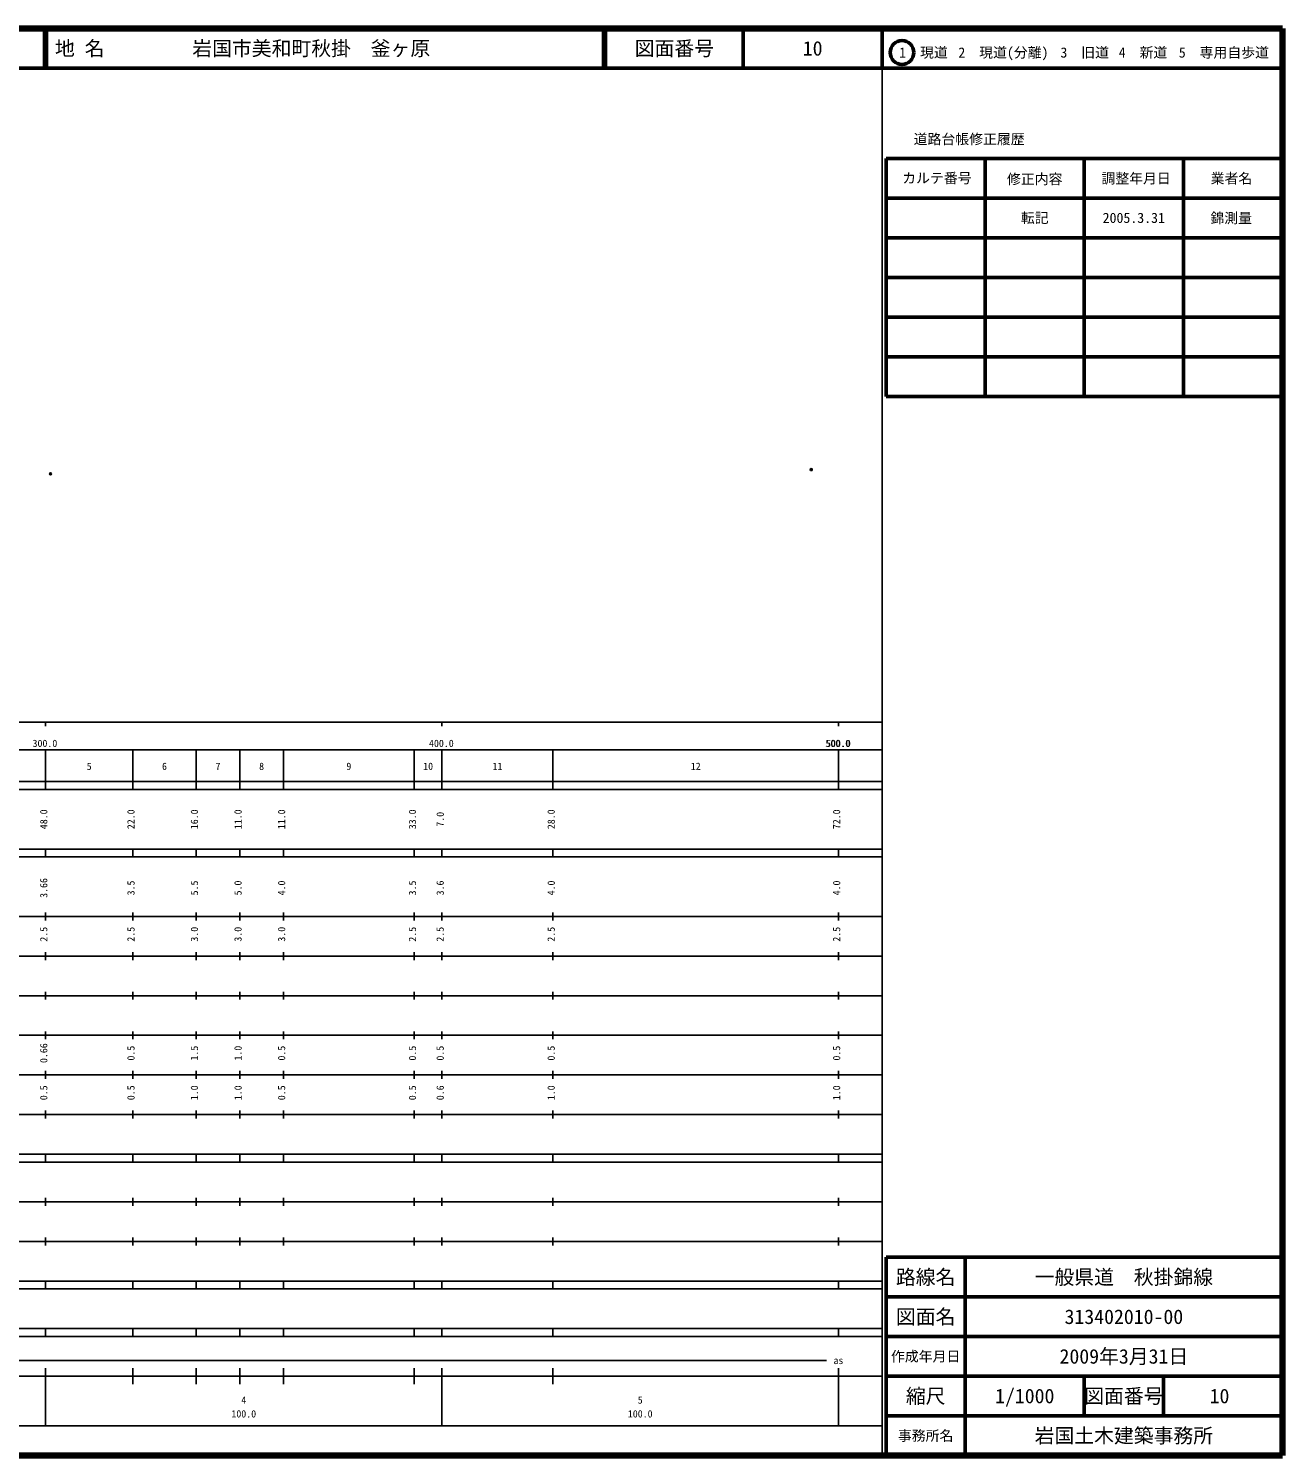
# Model space of a CAD drawing. Units: millimetres on the paper. Extents: x 40 to 680, y 20 to 380.
# Drawn here: x 363.7 to 680, y 20 to 380 of the extents above; entities that cross this region are included whole.
import ezdxf
from ezdxf.enums import TextEntityAlignment as Align

# ---------------------------------------------------------------- set-up
doc = ezdxf.new("R2010")
doc.units = ezdxf.units.MM
doc.header["$PDMODE"] = 32
doc.header["$PDSIZE"] = 0.5
doc.layers.add('M-OTRS', color=6, linetype='Continuous')
doc.layers.add('M-TTL-TXT', color=7, linetype='Continuous')
for name, color, linetype, lineweight in [('M-TTL', 2, 'Continuous', 140), ('M-TTL-BAND', 7, 'Continuous', 25), ('M-TTL-FRAM', 2, 'Continuous', 50), ('M-TTL-LINE', 7, 'Continuous', 50)]:
    doc.layers.add(name, color=color, linetype=linetype, lineweight=lineweight)
doc.styles.add('ＭＳ ゴシック', font='')
doc.styles.get('ＭＳ ゴシック').set_extended_font_data('MS Gothic')

msp = doc.modelspace()

# ---------------------------------------------------------------- linework, layer by layer
at = {"layer": 'M-OTRS'}
for p in [(369.253, 267.688), (561.156, 268.712)]:
    msp.add_point(p, dxfattribs=at)
at = {"layer": 'M-TTL'}
for p, q in [((680, 380), (40, 380)), ((680, 20), (680, 380)), ((40, 20), (680, 20))]:
    msp.add_line(p, q, dxfattribs=at)
at = {"layer": 'M-TTL-BAND'}
for p, q in [((579, 20), (579, 370)), ((40, 205), (579, 205)), ((368, 205), (368, 204)), ((468, 205), (468, 204)), ((568, 205), (568, 204)), ((68, 198), (579, 198)), ((368, 188), (368, 198)), ((390, 188), (390, 198)), ((406, 188), (406, 198)), ((417, 188), (417, 198)), ((428, 188), (428, 198)), ((461, 188), (461, 198)), ((468, 188), (468, 198)), ((496, 188), (496, 198)), ((568, 188), (568, 198)), ((40, 190), (579, 190)), ((40, 188), (579, 188)), ((40, 173), (579, 173)), ((368, 171), (368, 173)), ((390, 171), (390, 173)), ((406, 171), (406, 173)), ((417, 171), (417, 173)), ((428, 171), (428, 173)), ((461, 171), (461, 173)), ((468, 171), (468, 173)), ((496, 171), (496, 173)), ((568, 171), (568, 173)), ((40, 171), (579, 171)), ((40, 156), (579, 156)), ((368, 155), (368, 157)), ((390, 155), (390, 157)), ((406, 155), (406, 157)), ((417, 155), (417, 157)), ((428, 155), (428, 157)), ((461, 155), (461, 157)), ((468, 155), (468, 157)), ((496, 155), (496, 157)), ((568, 155), (568, 157)), ((46, 146), (579, 146)), ((368, 145), (368, 147)), ((390, 145), (390, 147)), ((406, 145), (406, 147)), ((417, 145), (417, 147)), ((428, 145), (428, 147)), ((461, 145), (461, 147)), ((468, 145), (468, 147)), ((496, 145), (496, 147)), ((568, 145), (568, 147)), ((368, 135), (368, 137)), ((390, 135), (390, 137)), ((406, 135), (406, 137)), ((417, 135), (417, 137)), ((428, 135), (428, 137)), ((461, 135), (461, 137)), ((468, 135), (468, 137)), ((496, 135), (496, 137)), ((568, 135), (568, 137)), ((52, 136), (579, 136)), ((46, 126), (579, 126)), ((368, 125), (368, 127)), ((390, 125), (390, 127)), ((406, 125), (406, 127)), ((417, 125), (417, 127)), ((428, 125), (428, 127)), ((461, 125), (461, 127)), ((468, 125), (468, 127)), ((496, 125), (496, 127)), ((568, 125), (568, 127)), ((52, 116), (579, 116)), ((368, 115), (368, 117)), ((390, 115), (390, 117)), ((406, 115), (406, 117)), ((417, 115), (417, 117)), ((428, 115), (428, 117)), ((461, 115), (461, 117)), ((468, 115), (468, 117)), ((496, 115), (496, 117)), ((568, 115), (568, 117)), ((46, 106), (579, 106)), ((368, 105), (368, 107)), ((390, 105), (390, 107)), ((406, 105), (406, 107)), ((417, 105), (417, 107)), ((428, 105), (428, 107)), ((461, 105), (461, 107)), ((468, 105), (468, 107)), ((496, 105), (496, 107)), ((568, 105), (568, 107)), ((40, 96), (579, 96)), ((40, 94), (579, 94)), ((368, 94), (368, 96)), ((390, 94), (390, 96)), ((406, 94), (406, 96)), ((417, 94), (417, 96)), ((428, 94), (428, 96)), ((461, 94), (461, 96)), ((468, 94), (468, 96)), ((496, 94), (496, 96)), ((568, 94), (568, 96)), ((49, 84), (579, 84)), ((368, 83), (368, 85)), ((390, 83), (390, 85)), ((406, 83), (406, 85)), ((417, 83), (417, 85)), ((428, 83), (428, 85)), ((461, 83), (461, 85)), ((468, 83), (468, 85)), ((496, 83), (496, 85)), ((568, 83), (568, 85)), ((40, 74), (579, 74)), ((368, 73), (368, 75)), ((390, 73), (390, 75)), ((406, 73), (406, 75)), ((417, 73), (417, 75)), ((428, 73), (428, 75)), ((461, 73), (461, 75)), ((468, 73), (468, 75)), ((496, 73), (496, 75)), ((568, 73), (568, 75)), ((40, 64), (579, 64)), ((40, 62), (579, 62)), ((368, 62), (368, 64)), ((390, 62), (390, 64)), ((406, 62), (406, 64)), ((417, 62), (417, 64)), ((428, 62), (428, 64)), ((461, 62), (461, 64)), ((468, 62), (468, 64)), ((496, 62), (496, 64)), ((568, 62), (568, 64)), ((40, 52), (579, 52)), ((368, 50), (368, 52)), ((390, 50), (390, 52)), ((406, 50), (406, 52)), ((417, 50), (417, 52)), ((428, 50), (428, 52)), ((461, 50), (461, 52)), ((468, 50), (468, 52)), ((496, 50), (496, 52)), ((568, 50), (568, 52)), ((40, 50), (579, 50)), ((71, 44), (565, 44)), ((40, 40), (579, 40)), ((368, 27.5), (368, 42)), ((390, 38), (390, 42)), ((406, 38), (406, 42)), ((417, 38), (417, 42)), ((428, 38), (428, 42)), ((461, 38), (461, 42)), ((468, 27.5), (468, 42)), ((496, 38), (496, 42)), ((568, 27.5), (568, 42)), ((68, 27.5), (579, 27.5))]:
    msp.add_line(p, q, dxfattribs=at)
at = {"layer": 'M-TTL-FRAM'}
for p, q in [((580, 347.197), (580, 287.197)), ((580, 347.197), (680, 347.197)), ((580, 287.197), (680, 287.197)), ((680, 70), (580, 70)), ((580, 70), (580, 20))]:
    msp.add_line(p, q, dxfattribs=at)
at = {"layer": 'M-TTL-LINE'}
for p, q in [((367.75, 380), (367.75, 370)), ((368.25, 380), (368.25, 370)), ((508.747, 380), (508.747, 370)), ((509.247, 380), (509.247, 370)), ((543.997, 380), (543.997, 370)), ((579, 380), (579, 370)), ((40, 370), (680, 370)), ((605, 347.197), (605, 287.197)), ((630, 347.197), (630, 287.197)), ((655, 347.197), (655, 287.197)), ((580, 337.197), (680, 337.197)), ((580, 327.197), (680, 327.197)), ((580, 317.197), (680, 317.197)), ((580, 307.197), (680, 307.197)), ((580, 297.197), (680, 297.197)), ((600, 70), (600, 20)), ((680, 60), (580, 60)), ((680, 50), (580, 50)), ((680, 40), (580, 40)), ((630, 40), (630, 30)), ((650, 40), (650, 30)), ((680, 30), (580, 30))]:
    msp.add_line(p, q, dxfattribs=at)
msp.add_circle((584.031, 373.958), 3, dxfattribs=at)

# ---------------------------------------------------------------- texts
at = {"layer": 'M-TTL-BAND', "style": 'ＭＳ ゴシック'}
for s, p in [('300.0', (367.844, 198.195)), ('400.0', (467.844, 198.195)), ('500.0', (567.844, 198.195)), ('500.0', (568, 198.195)), ('5', (379, 192.405)), ('6', (398, 192.405)), ('7', (411.5, 192.405)), ('8', (422.5, 192.405)), ('9', (444.5, 192.405)), ('10', (464.5, 192.405)), ('11', (482, 192.405)), ('12', (532, 192.405)), ('as', (568, 42.5)), ('4', (418, 32.523)), ('5', (518, 32.523)), ('100.0', (418, 29.033)), ('100.0', (518, 29.033))]:
    msp.add_text(s, height=1.833, dxfattribs=at).set_placement(p, align=Align.BOTTOM_CENTER)
for s, p in [('48.0', (369, 180.5)), ('22.0', (391, 180.5)), ('16.0', (407, 180.5)), ('11.0', (418, 180.5)), ('11.0', (429, 180.5)), ('33.0', (462, 180.5)), ('7.0', (469, 180.5)), ('28.0', (497, 180.5)), ('72.0', (569, 180.5)), ('3.66', (369, 163.174)), ('3.5', (391, 163.174)), ('5.5', (407, 163.174)), ('5.0', (418, 163.174)), ('4.0', (429, 163.174)), ('3.5', (462, 163.174)), ('3.6', (469, 163.174)), ('4.0', (497, 163.174)), ('4.0', (569, 163.174)), ('2.5', (369, 151.5)), ('2.5', (391, 151.5)), ('3.0', (407, 151.5)), ('3.0', (418, 151.5)), ('3.0', (429, 151.5)), ('2.5', (462, 151.5)), ('2.5', (469, 151.5)), ('2.5', (497, 151.5)), ('2.5', (569, 151.5)), ('0.66', (369, 121.5)), ('0.5', (391, 121.5)), ('1.5', (407, 121.5)), ('1.0', (418, 121.5)), ('0.5', (429, 121.5)), ('0.5', (462, 121.5)), ('0.5', (469, 121.5)), ('0.5', (497, 121.5)), ('0.5', (569, 121.5)), ('0.5', (369, 111.5)), ('0.5', (391, 111.5)), ('1.0', (407, 111.5)), ('1.0', (418, 111.5)), ('0.5', (429, 111.5)), ('0.5', (462, 111.5)), ('0.6', (469, 111.5)), ('1.0', (497, 111.5)), ('1.0', (569, 111.5))]:
    msp.add_text(s, height=1.833, rotation=90, dxfattribs=at).set_placement(p, align=Align.BOTTOM_CENTER)
at = {"layer": 'M-TTL-TXT', "style": 'ＭＳ ゴシック'}
for s, p in [('地 名', (370.38, 375)), ('岩国市美和町秋掛\u3000釜ヶ原', (405.024, 375))]:
    msp.add_text(s, height=3.666, dxfattribs=at).set_placement(p, align=Align.MIDDLE_LEFT)
for s, height, p in [('図面番号', 3.666, (526.622, 375)), ('10', 3.666, (561.497, 375)), ('1\u3000現道', 2.566, (589.448, 373.958)), ('2\u3000現道(分離)', 2.566, (609.619, 373.958)), ('3\u3000旧道', 2.566, (630.121, 373.958)), ('4\u3000新道', 2.566, (644.824, 373.958)), ('5\u3000専用自歩道', 2.566, (665.228, 373.958)), ('道路台帳修正履歴', 2.566, (600.968, 352.113)), ('カルテ番号', 2.566, (592.839, 342.277)), ('修正内容', 2.566, (617.509, 342.023)), ('調整年月日', 2.566, (643.089, 342.197)), ('業者名', 2.566, (667.134, 342.197)), ('転記', 2.566, (617.5, 332.245)), ('2005.3.31', 2.566, (642.5, 332.245)), ('錦測量', 2.566, (667.077, 332.189)), ('路線名', 3.666, (590, 65)), ('路線名', 3.666, (590, 65)), ('一般県道\u3000秋掛錦線', 3.666, (640, 65)), ('図面名', 3.666, (590, 55)), ('図面名', 3.666, (590, 55)), ('313402010-00', 3.666, (640, 55)), ('2009年3月31日', 3.666, (640, 45)), ('作成年月日', 2.566, (590, 45)), ('作成年月日', 2.566, (590, 45)), ('縮尺', 3.666, (590, 35)), ('縮尺', 3.666, (590, 35)), ('1/1000', 3.666, (615, 35)), ('図面番号', 3.666, (640, 35)), ('図面番号', 3.666, (640, 35)), ('10', 3.666, (664.125, 35)), ('事務所名', 2.566, (590, 25)), ('事務所名', 2.566, (590, 25)), ('岩国土木建築事務所', 3.666, (640, 25))]:
    msp.add_text(s, height=height, dxfattribs=at).set_placement(p, align=Align.MIDDLE_CENTER)

doc.saveas('drawing.dxf')
